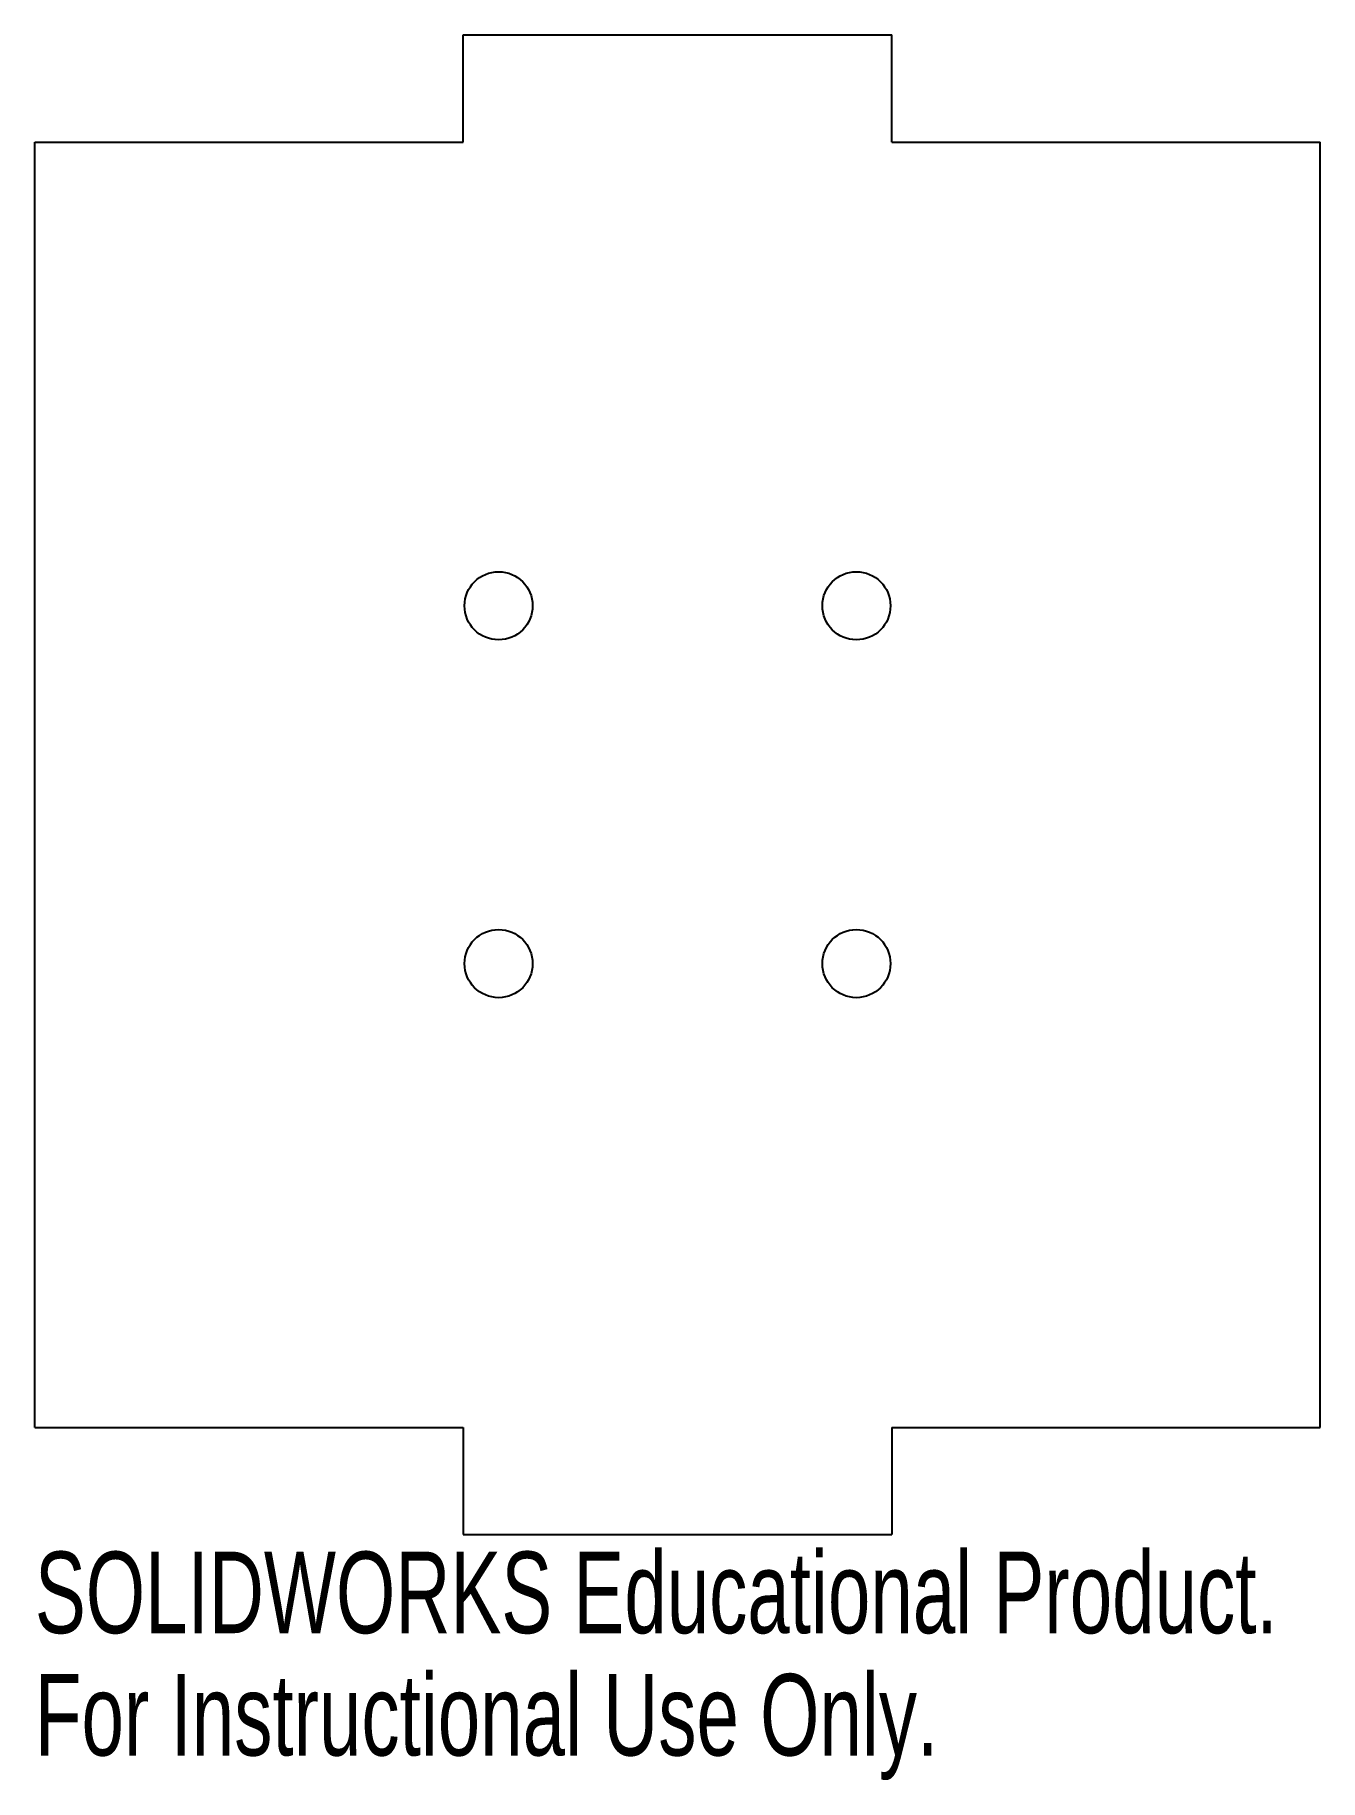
# Model space of a CAD drawing. Header units: inches. Extents: x -1.5 to 1.5, y -2.32 to 1.75.
import ezdxf

# ---------------------------------------------------------------- set-up
doc = ezdxf.new("R2010")
doc.units = ezdxf.units.IN
doc.header["$MEASUREMENT"] = 0
doc.styles.add('SLDTEXTSTYLE0', font='TXT', dxfattribs={"width": 0.7})

msp = doc.modelspace()

# ---------------------------------------------------------------- linework, layer by layer
at = {"color": 7, "linetype": 'Continuous', "lineweight": 25}
for p, q in [((-0.5, 1.5), (-0.5, 1.75)), ((-0.5, 1.75), (0.5, 1.75)), ((0.5, 1.5), (0.5, 1.75)), ((-1.5, -1.5), (-1.5, 1.5)), ((-1.5, 1.5), (-0.5, 1.5)), ((0.5, 1.5), (1.5, 1.5)), ((1.5, -1.5), (1.5, 1.5)), ((-1.5, -1.5), (-0.5, -1.5)), ((-0.5, -1.5), (-0.5, -1.75)), ((0.5, -1.5), (1.5, -1.5)), ((0.5, -1.5), (0.5, -1.75)), ((-0.5, -1.75), (0.5, -1.75))]:
    msp.add_line(p, q, dxfattribs=at)
for centre in [(-0.4176, 0.4176), (0.4176, 0.4176), (-0.4176, -0.4176), (0.4176, -0.4176)]:
    msp.add_circle(centre, 0.0795, dxfattribs=at)

# ---------------------------------------------------------------- texts
at = {"color": 7, "linetype": 'Continuous', "char_height": 0.1903, "attachment_point": 1, "style": 'SLDTEXTSTYLE0'}
for s, insert in [('SOLIDWORKS Educational Product.', (-1.5, -1.7901)), ('For Instructional Use Only.', (-1.5, -2.0756))]:
    msp.add_mtext(s, dxfattribs=dict(at, insert=insert))

doc.saveas('drawing.dxf')
